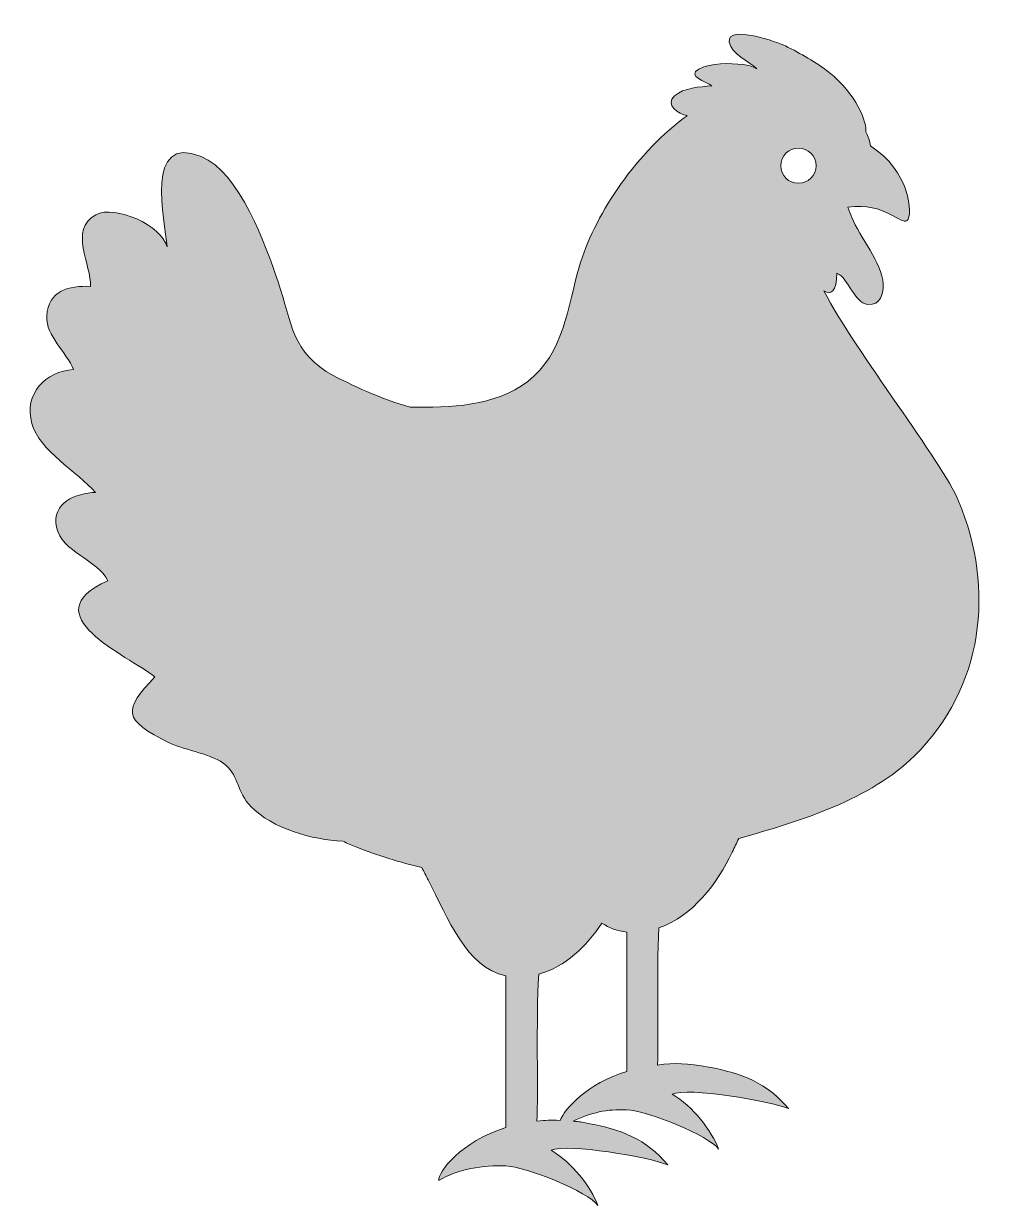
# Model space of a CAD drawing. Header units: inches. Extents: x -1 to 84, y 0 to 103.
import ezdxf

# ---------------------------------------------------------------- set-up
doc = ezdxf.new("R2010")
doc.units = ezdxf.units.IN
doc.header["$MEASUREMENT"] = 0
doc.layers.add('Layer 1', color=7, linetype='Continuous')

msp = doc.modelspace()

# ---------------------------------------------------------------- hatches: boundary and pattern name
at = {"layer": 'Layer 1', "true_color": 0xd04d36}
h = msp.add_hatch(color=13, dxfattribs=at)
h.dxf.hatch_style = 2
edge = h.paths.add_edge_path()
edge.add_spline(control_points=[(60.92, 30.64), (61.12, 31.05), (61.31, 31.44), (61.48, 31.83), (66.96, 33.36), (72.89, 35.22), (76.72, 38.99), (82.7, 44.87), (83.75, 53.45), (80.56, 61.1), (79.15, 64.49), (71.65, 73.98), (68.87, 79.32), (69.45, 78.94), (70.01, 79.24), (69.99, 80.87), (71.06, 80.41), (71.46, 78.3), (72.67, 78.16), (73.82, 78.03), (74.05, 79.15), (74.01, 79.94), (73.92, 81.78), (71.97, 84), (71.28, 85.71), (71.17, 85.98), (71.06, 86.29), (70.95, 86.6), (74.24, 87.05), (75.53, 85), (76.08, 85.44), (76.63, 85.88), (76.32, 89.82), (72.9, 91.9), (72.86, 92.3), (72.73, 92.71), (72.5, 93.12), (72.67, 93.84), (71.66, 96.46), (69.33, 98.28), (68.14, 99.21), (66.87, 99.91), (65.53, 100.58), (64.99, 100.85), (60.42, 102.51), (60.66, 100.91), (60.82, 99.87), (62.37, 99.25), (63.05, 98.6), (62.69, 98.82), (62.28, 98.92), (61.86, 98.96), (60.69, 99.1), (59.1, 99.14), (58.03, 98.57), (56.89, 97.96), (58.69, 97.48), (59.14, 97.13), (58.13, 97.01), (56.72, 96.97), (55.91, 96.24), (55.06, 95.48), (56.24, 94.64), (57.02, 94.53), (56.9, 94.45), (56.78, 94.36), (56.66, 94.27), (52.31, 90.99), (48.88, 85.65), (47.66, 81.49), (46.63, 77.96), (46.32, 73.89), (43.17, 71.48), (40.31, 69.31), (36.44, 69.18), (32.96, 69.24), (30.52, 69.92), (27.65, 71.26), (26.34, 71.97), (22.66, 73.97), (22.74, 76.47), (21.51, 80.12), (20.45, 83.27), (18.16, 89.63), (14.85, 90.98), (9.85, 93.02), (11.72, 85.45), (11.88, 83.16), (11.42, 84.99), (7.38, 86.83), (5.7, 85.93), (3.31, 84.65), (5.34, 81.55), (5.24, 79.72), (3.39, 79.8), (1.54, 79.36), (1.44, 77.14), (1.36, 75.4), (3.17, 74.02), (3.76, 72.5), (1.36, 72.35), (-0.57, 70.44), (0.15, 67.82), (0.8, 65.45), (4.1, 63.62), (5.68, 61.85), (3.99, 61.78), (1.84, 60.98), (2.28, 58.83), (2.72, 56.69), (5.89, 56), (6.74, 54.18), (0.07, 51.24), (8.4, 47.76), (10.83, 45.84), (8.09, 43), (7.94, 42.13), (12.13, 40.1), (13.51, 39.44), (15.85, 39.17), (16.98, 38.18), (18.12, 37.18), (17.94, 35.86), (19.15, 34.6), (21, 32.7), (24.47, 31.7), (27.12, 31.59), (27.5, 31.41), (27.88, 31.24), (28.26, 31.09), (30.18, 30.34), (32.09, 29.75), (33.99, 29.31), (34.16, 28.96), (34.34, 28.6), (34.53, 28.24), (36.27, 24.93), (37.79, 20.65), (41.27, 19.92), (41.27, 19.92), (41.27, 6.75), (41.27, 6.75), (37.38, 5.52), (35.35, 2.88), (35.46, 2.15), (37.07, 3.15), (39.35, 3.5), (41.27, 3.42), (43.03, 3.35), (48.51, 1.16), (49.25, 0), (48.65, 1.64), (47.02, 3.69), (45.22, 4.78), (46.56, 5.4), (53.74, 4.2), (55.32, 3.51), (53.45, 5.75), (51.28, 6.6), (48.4, 7.11), (47.75, 7.23), (47.73, 7.26), (47.12, 7.3), (48.67, 8.06), (50.05, 8.36), (51.75, 8.29), (53.52, 8.22), (58.99, 6.03), (59.73, 4.87), (59.13, 6.51), (57.5, 8.57), (55.7, 9.65), (57.04, 10.27), (64.22, 9.07), (65.8, 8.39), (63.94, 10.62), (61.76, 11.47), (58.88, 11.99), (57.02, 12.32), (55.91, 12.38), (54.43, 12.17), (54.56, 14.49), (54.32, 19.99), (54.56, 24.07), (57.5, 25.09), (59.6, 27.93), (60.92, 30.64)], knot_values=[0, 0, 0, 0, 1, 1, 1, 2, 2, 2, 3, 3, 3, 4, 4, 4, 5, 5, 5, 6, 6, 6, 7, 7, 7, 8, 8, 8, 9, 9, 9, 10, 10, 10, 11, 11, 11, 12, 12, 12, 13, 13, 13, 14, 14, 14, 15, 15, 15, 16, 16, 16, 17, 17, 17, 18, 18, 18, 19, 19, 19, 20, 20, 20, 21, 21, 21, 22, 22, 22, 23, 23, 23, 24, 24, 24, 25, 25, 25, 26, 26, 26, 27, 27, 27, 28, 28, 28, 29, 29, 29, 30, 30, 30, 31, 31, 31, 32, 32, 32, 33, 33, 33, 34, 34, 34, 35, 35, 35, 36, 36, 36, 37, 37, 37, 38, 38, 38, 39, 39, 39, 40, 40, 40, 41, 41, 41, 42, 42, 42, 43, 43, 43, 44, 44, 44, 45, 45, 45, 46, 46, 46, 47, 47, 47, 48, 48, 48, 49, 49, 49, 50, 50, 50, 51, 51, 51, 52, 52, 52, 53, 53, 53, 54, 54, 54, 55, 55, 55, 56, 56, 56, 57, 57, 57, 58, 58, 58, 59, 59, 59, 60, 60, 60, 61, 61, 61, 62, 62, 62, 62], degree=3, periodic=1)
edge = h.paths.add_edge_path()
edge.add_spline(control_points=[(66.66, 91.72), (67.51, 91.72), (68.19, 91.03), (68.19, 90.19), (68.19, 89.34), (67.51, 88.66), (66.66, 88.66), (65.82, 88.66), (65.13, 89.34), (65.13, 90.19), (65.13, 91.03), (65.82, 91.72), (66.66, 91.72)], knot_values=[0, 0, 0, 0, 1, 1, 1, 2, 2, 2, 3, 3, 3, 4, 4, 4, 4], degree=3, periodic=1)
edge = h.paths.add_edge_path()
edge.add_spline(control_points=[(51.76, 11.62), (48.33, 10.55), (46.35, 8.37), (46, 7.37), (45.08, 7.39), (44.78, 7.41), (43.97, 7.3), (44.1, 9.79), (43.88, 15.95), (44.13, 20.06), (46.44, 20.7), (48.26, 22.46), (49.61, 24.47), (50.24, 24.07), (50.95, 23.8), (51.76, 23.71), (51.76, 23.71), (51.76, 11.62), (51.76, 11.62)], knot_values=[0, 0, 0, 0, 1, 1, 1, 2, 2, 2, 3, 3, 3, 4, 4, 4, 5, 5, 5, 6, 6, 6, 6], degree=3, periodic=1)

# ---------------------------------------------------------------- linework, layer by layer
at = {"layer": 'Layer 1', "lineweight": 0}
for points, knots in [([(60.92, 30.64), (61.12, 31.05), (61.31, 31.44), (61.48, 31.83), (66.96, 33.36), (72.89, 35.22), (76.72, 38.99), (82.7, 44.87), (83.75, 53.45), (80.56, 61.1), (79.15, 64.49), (71.65, 73.98), (68.87, 79.32), (69.45, 78.94), (70.01, 79.24), (69.99, 80.87), (71.06, 80.41), (71.46, 78.3), (72.67, 78.16), (73.82, 78.03), (74.05, 79.15), (74.01, 79.94), (73.92, 81.78), (71.97, 84), (71.28, 85.71), (71.17, 85.98), (71.06, 86.29), (70.95, 86.6), (74.24, 87.05), (75.53, 85), (76.08, 85.44), (76.63, 85.88), (76.32, 89.82), (72.9, 91.9), (72.86, 92.3), (72.73, 92.71), (72.5, 93.12), (72.67, 93.84), (71.66, 96.46), (69.33, 98.28), (68.14, 99.21), (66.87, 99.91), (65.53, 100.58), (64.99, 100.85), (60.42, 102.51), (60.66, 100.91), (60.82, 99.87), (62.37, 99.25), (63.05, 98.6), (62.69, 98.82), (62.28, 98.92), (61.86, 98.96), (60.69, 99.1), (59.1, 99.14), (58.03, 98.57), (56.89, 97.96), (58.69, 97.48), (59.14, 97.13), (58.13, 97.01), (56.72, 96.97), (55.91, 96.24), (55.06, 95.48), (56.24, 94.64), (57.02, 94.53), (56.9, 94.45), (56.78, 94.36), (56.66, 94.27), (52.31, 90.99), (48.88, 85.65), (47.66, 81.49), (46.63, 77.96), (46.32, 73.89), (43.17, 71.48), (40.31, 69.31), (36.44, 69.18), (32.96, 69.24), (30.52, 69.92), (27.65, 71.26), (26.34, 71.97), (22.66, 73.97), (22.74, 76.47), (21.51, 80.12), (20.45, 83.27), (18.16, 89.63), (14.85, 90.98), (9.85, 93.02), (11.72, 85.45), (11.88, 83.16), (11.42, 84.99), (7.38, 86.83), (5.7, 85.93), (3.31, 84.65), (5.34, 81.55), (5.24, 79.72), (3.39, 79.8), (1.54, 79.36), (1.44, 77.14), (1.36, 75.4), (3.17, 74.02), (3.76, 72.5), (1.36, 72.35), (-0.57, 70.44), (0.15, 67.82), (0.8, 65.45), (4.1, 63.62), (5.68, 61.85), (3.99, 61.78), (1.84, 60.98), (2.28, 58.83), (2.72, 56.69), (5.89, 56), (6.74, 54.18), (0.07, 51.24), (8.4, 47.76), (10.83, 45.84), (8.09, 43), (7.94, 42.13), (12.13, 40.1), (13.51, 39.44), (15.85, 39.17), (16.98, 38.18), (18.12, 37.18), (17.94, 35.86), (19.15, 34.6), (21, 32.7), (24.47, 31.7), (27.12, 31.59), (27.5, 31.41), (27.88, 31.24), (28.26, 31.09), (30.18, 30.34), (32.09, 29.75), (33.99, 29.31), (34.16, 28.96), (34.34, 28.6), (34.53, 28.24), (36.27, 24.93), (37.79, 20.65), (41.27, 19.92), (41.27, 19.92), (41.27, 6.75), (41.27, 6.75), (37.38, 5.52), (35.35, 2.88), (35.46, 2.15), (37.07, 3.15), (39.35, 3.5), (41.27, 3.42), (43.03, 3.35), (48.51, 1.16), (49.25, 0), (48.65, 1.64), (47.02, 3.69), (45.22, 4.78), (46.56, 5.4), (53.74, 4.2), (55.32, 3.51), (53.45, 5.75), (51.28, 6.6), (48.4, 7.11), (47.75, 7.23), (47.73, 7.26), (47.12, 7.3), (48.67, 8.06), (50.05, 8.36), (51.75, 8.29), (53.52, 8.22), (58.99, 6.03), (59.73, 4.87), (59.13, 6.51), (57.5, 8.57), (55.7, 9.65), (57.04, 10.27), (64.22, 9.07), (65.8, 8.39), (63.94, 10.62), (61.76, 11.47), (58.88, 11.99), (57.02, 12.32), (55.91, 12.38), (54.43, 12.17), (54.56, 14.49), (54.32, 19.99), (54.56, 24.07), (57.5, 25.09), (59.6, 27.93), (60.92, 30.64)], [0, 0, 0, 0, 1, 1, 1, 2, 2, 2, 3, 3, 3, 4, 4, 4, 5, 5, 5, 6, 6, 6, 7, 7, 7, 8, 8, 8, 9, 9, 9, 10, 10, 10, 11, 11, 11, 12, 12, 12, 13, 13, 13, 14, 14, 14, 15, 15, 15, 16, 16, 16, 17, 17, 17, 18, 18, 18, 19, 19, 19, 20, 20, 20, 21, 21, 21, 22, 22, 22, 23, 23, 23, 24, 24, 24, 25, 25, 25, 26, 26, 26, 27, 27, 27, 28, 28, 28, 29, 29, 29, 30, 30, 30, 31, 31, 31, 32, 32, 32, 33, 33, 33, 34, 34, 34, 35, 35, 35, 36, 36, 36, 37, 37, 37, 38, 38, 38, 39, 39, 39, 40, 40, 40, 41, 41, 41, 42, 42, 42, 43, 43, 43, 44, 44, 44, 45, 45, 45, 46, 46, 46, 47, 47, 47, 48, 48, 48, 49, 49, 49, 50, 50, 50, 51, 51, 51, 52, 52, 52, 53, 53, 53, 54, 54, 54, 55, 55, 55, 56, 56, 56, 57, 57, 57, 58, 58, 58, 59, 59, 59, 60, 60, 60, 61, 61, 61, 62, 62, 62, 62]), ([(66.66, 91.72), (67.51, 91.72), (68.19, 91.03), (68.19, 90.19), (68.19, 89.34), (67.51, 88.66), (66.66, 88.66), (65.82, 88.66), (65.13, 89.34), (65.13, 90.19), (65.13, 91.03), (65.82, 91.72), (66.66, 91.72)], [0, 0, 0, 0, 1, 1, 1, 2, 2, 2, 3, 3, 3, 4, 4, 4, 4]), ([(51.76, 11.62), (48.33, 10.55), (46.35, 8.37), (46, 7.37), (45.08, 7.39), (44.78, 7.41), (43.97, 7.3), (44.1, 9.79), (43.88, 15.95), (44.13, 20.06), (46.44, 20.7), (48.26, 22.46), (49.61, 24.47), (50.24, 24.07), (50.95, 23.8), (51.76, 23.71), (51.76, 23.71), (51.76, 11.62), (51.76, 11.62)], [0, 0, 0, 0, 1, 1, 1, 2, 2, 2, 3, 3, 3, 4, 4, 4, 5, 5, 5, 6, 6, 6, 6])]:
    msp.add_open_spline(points, degree=3, knots=knots, dxfattribs=at)

doc.saveas('drawing.dxf')
